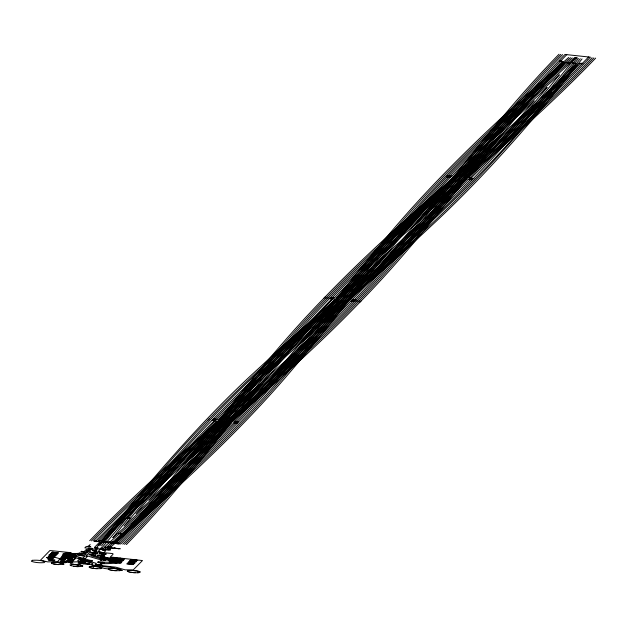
<?xml version="1.0" encoding="UTF-8"?>
<svg xmlns="http://www.w3.org/2000/svg" width="627" height="627" viewBox="0 0 627 627"><rect width="100%" height="100%" fill="white"/><g stroke="black" fill="none" stroke-linecap="round" stroke-linejoin="round"><path stroke-width="0.94" d="M51.782 563.571C49.031 561.079 60.192 562.827 61.579 563.085M89.692 567.506L89.065 567.059L89.418 566.722M213.196 419.142L215.61 419.416L214.99 419.33C282.612 349.035 359.326 288.483 429.997 221.417C483.683 171.375 531.618 115.454 577.059 58.013M575.304 57.856C542.167 98.917 508.395 141.326 470.869 178.272L473.299 178.554M578.47 58.546L551.619 91.855L580.022 63.758M580.257 58.734C529.407 123.401 474.796 185.263 413.64 240.423C348.612 300.262 279.799 356.058 218.447 419.816M582.044 58.914C534.902 118.668 484.945 176.375 428.923 228.048C360.023 292.754 285.841 351.802 220.226 420.004M448.728 177.026C373.01 254.421 313.32 345.673 237.508 422.974L235.047 422.731L235.721 422.786L218.439 440.358L186.282 471.457L155.308 499.954L112.782 537.786C145.08 497.376 178.005 456.668 214.528 420.56L212.098 420.278C172.182 460.312 137.838 505.464 101.409 548.429M547.026 87.615L506.679 135.526L467.405 178.209M572.882 63.209L573.619 63.256M561.863 61.83C488.888 137.862 430.451 226.425 356.52 301.611M350.885 301.031C269.492 385.707 174.815 456.417 93.313 541.054M566.777 54.659C490.894 132.281 431.015 223.776 354.945 301.242L352.429 300.991L353.158 301.054L331.91 322.529L293.287 359.396L177.323 462.891L135.965 501.083L95.398 541.258L99.952 541.744L94.45 547.442L95.9 547.873M563.649 62.018C490.675 138.05 432.238 226.613 358.307 301.806M565.436 62.206C492.461 138.246 434.025 226.802 360.086 301.995M450.57 177.472L449.888 177.519A6.168 2.916 -12.7 0 1 448.101 177.308L447.702 177.073L448.579 176.963A6.168 2.916 -12.7 0 1 450.358 177.167C395.363 234.31 346.472 300.27 294.925 361.818C238.722 429.511 173.185 488.457 107.374 546.525M452.294 177.7C394.728 236.497 346.504 303.35 293.35 365.956C237.978 432.089 173.648 489.758 109.161 546.713M454.081 177.888C395.903 237.304 347.272 304.949 293.444 368.112C238.495 433.469 174.776 490.51 110.94 546.901M114.475 542.331C189.816 465.022 249.366 374.045 325.076 297.057M116.254 542.52C191.603 465.21 251.153 374.241 326.863 297.245M118.041 542.708C193.382 465.399 252.932 374.421 328.642 297.433M122.814 544.181C198.054 466.966 258.763 375.385 333.156 298.75A6.168 2.916 -12.7 0 0 331.362 298.554L330.484 298.679L330.891 298.899A6.168 2.916 -12.7 0 0 332.686 299.095L333.188 299.087M357.57 300.505C276.201 385.433 181.454 456.15 99.787 540.772M124.601 544.369C199.974 467.233 259.492 376.38 334.967 299.33M359.357 300.694C277.988 385.621 183.233 456.338 101.574 540.96M126.38 544.565C201.753 467.421 261.271 376.568 336.754 299.518M361.136 300.882C279.767 385.809 185.02 456.527 103.353 541.148M559.018 54.228C483.527 131.411 423.93 222.35 348.416 299.51M209.253 418.836C169.909 458.627 135.26 502.658 99.756 545.772M560.797 54.416C485.306 131.592 425.725 222.538 350.203 299.698M562.584 54.604C487.093 131.788 427.504 222.726 351.99 299.886M215.555 420.756L193.461 444.269L171.955 468.393L124.021 526.077L184.416 471.324L233.91 422.81A6.168 2.916 -12.7 0 0 235.705 423.006L236.583 422.872L236.175 422.661A6.168 2.916 -12.7 0 0 234.388 422.465L233.808 422.778M217.342 420.944L177.613 464.137L135.981 513.67L188.782 465.32L232.029 422.504M347.311 300.654C265.879 385.362 171.249 456.041 89.747 540.678M465.618 178.021L499.672 141.247L534.298 100.782L491.662 140.401L455.037 176.892M349.098 300.842C267.666 385.55 173.036 456.229 91.534 540.866M469.184 178.397C501.044 145.55 530.693 110.493 559.355 74.778C522.401 107.609 485.745 140.848 451.471 176.516M65.945 553.962L69.041 554.879L76.455 555.663M71.87 560.695L73.1 559.425L62.285 557.764L64.738 555.216L75.922 556.212M90.178 544.502L88.768 545.968L89.261 546.478L86.087 546.587L84.849 547.873L90.609 548.484L88.877 550.279L90.915 550.882L86.338 555.624L98.486 559.213L120.674 561.502M83.838 551.979L86.267 549.456L102.953 548.852L108.589 549.589L108.212 549.738M216.66 419.62C325.993 307.967 455.429 216.354 551.611 91.871C478.362 162.322 397.965 225.077 327.56 298.538M453.243 176.72L495.973 134.39L546.971 87.608M97.977 545.584C148.552 482.892 200.546 420.936 260.456 366.771C328.093 303.711 400.473 245.737 464.662 179.008M95.484 548.304L96.025 547.739M95.531 548.5L101.856 541.94L120.807 543.954C196.502 466.888 255.832 374.789 332.028 298.828L329.528 298.546C409.227 215.422 501.694 145.911 582.169 63.601L581.417 63.507M219.121 421.14L184.62 458.415L148.795 500.377L193.1 459.317L230.25 422.316M92.255 555.06L92.741 554.558M101.543 545.96C154.399 480.243 209.253 415.725 272.345 359.42C337.585 299.345 406.657 243.37 468.228 179.393M100.375 549.189L98.321 551.313L103.573 552.865M100.641 549.221L101.535 548.296M90.264 561.267L90.876 560.632L72.74 555.271M102.342 549.471L107.005 544.589L119.639 533.499M106.676 547.222L105.164 549.283M108.886 548.696L111.057 548.139L120.455 548.758M93.298 567.317L94.716 565.852L87.686 563.775L79.856 562.944M100.845 557.638L105.516 558.132L106.229 557.552L100.641 555.898L105.712 550.765L102.13 549.707L103.761 549.675M115.337 560.405L113.558 562.247L99.481 562.247M121.904 560.224L104.286 558.618L91.33 554.824M123.135 558.955L106.378 557.607L100.72 555.937M323.994 298.162C403.631 215.092 496.035 145.636 576.456 63.374M325.774 298.35C405.41 215.28 497.822 145.825 578.235 63.57M208.148 419.972C289.768 334.943 384.719 264.116 466.449 179.204M212.098 420.278C293.773 335.194 388.787 264.312 470.571 179.338M231.339 421.179C287.472 363.817 334.724 298.789 386.35 237.539C441.157 171.751 504.351 113.753 568.689 57.496M233.119 421.368C287.432 365.847 333.486 303.186 383.136 243.652C439.206 175.552 504.155 115.603 570.468 57.692M234.906 421.556C283.114 372.101 325.123 317.199 368.558 263.638C418.938 200.906 475.564 143.442 535.803 90.178M588.62 56.971L582.177 63.586M237.508 422.974C200.138 461.809 160.057 497.869 119.647 533.491L120.408 533.593M592.084 57.731C510.535 142.494 415.803 213.235 334.269 298.013M593.863 57.927C512.322 142.682 417.582 213.423 336.048 298.201M595.65 58.115C514.101 142.878 419.369 213.611 337.835 298.389M587.656 59.988C506.687 143.583 413.075 213.705 332.404 297.606L333.102 297.684L330.617 297.441C254.86 374.484 195.263 465.516 119.867 542.88L98.055 540.568C179.745 455.86 274.579 385.119 355.995 300.129L353.55 299.847L354.247 299.925C429.808 222.71 489.444 131.701 564.99 54.471L590.399 57.167L587.914 59.73M535.819 90.17L572.239 57.888M448.603 177.175L449.23 177.237L446.792 176.994C487.203 134.977 530.724 96.017 574.544 57.676A1.693 0.799 -12.7 0 1 575.398 57.778L575.414 57.786M96.777 547.826L96.495 547.873A2.759 1.301 -12.7 0 1 95.375 547.747L95.563 547.598A2.759 1.301 -12.7 0 1 96.683 547.732L96.793 547.786M96.237 548.39L95.947 548.437A2.759 1.301 -12.7 0 1 94.826 548.304L95.022 548.163A2.759 1.301 -12.7 0 1 96.143 548.296L96.252 548.351M115.454 548.28L115.156 548.335A2.759 1.301 -12.7 0 1 114.036 548.202L114.224 548.061A2.759 1.301 -12.7 0 1 115.352 548.194L115.454 548.241M101.519 560.154L101.229 560.201A2.759 1.301 -12.7 0 1 100.108 560.068L100.304 559.927A2.759 1.301 -12.7 0 1 101.425 560.052L101.535 560.107M102.797 559.684L102.507 559.731A2.759 1.301 -12.7 0 1 101.386 559.597L101.582 559.456A2.759 1.301 -12.7 0 1 102.703 559.59L102.804 559.645M119.279 548.68L118.981 548.735A2.759 1.301 -12.7 0 1 117.852 548.609L118.048 548.46A2.759 1.301 -12.7 0 1 119.169 548.594L119.279 548.649M105.344 560.554L105.054 560.601A2.759 1.301 -12.7 0 1 103.933 560.467L104.129 560.326M121.05 570.264L120.509 570.492M575.868 57.817L576.119 57.778A2.343 1.105 -12.7 0 1 577.146 57.903L577.201 57.943M447.325 175.787L447.498 175.756A1.936 0.917 -12.7 0 1 448.407 175.866L448.454 175.881M448.454 175.921L448.321 175.952A1.936 0.917 -12.7 0 1 447.372 175.85L447.364 175.85M63.437 564.339L63.593 563.783L61.571 563.085M82.537 566.369L82.811 565.922L81.949 565.46M108.534 568.744L108.205 569.089L108.808 569.535M120.948 570.343L120.227 570.554M127.43 570.844L128.504 570.578M63.437 564.339L58.201 564.598L51.775 563.571M82.552 566.369L77.92 566.651M89.395 566.714L90.688 566.471M101.668 568.399L101.127 568.532M108.495 568.744L109.388 568.548M101.159 568.532L100.367 568.634M119.875 570.617L120.266 570.562M139.382 572.592L138.567 572.694M71.572 564.449L69.965 564.935L70.89 565.593M109.357 568.548L109.803 568.501M119.467 570.664L119.922 570.617M128.457 570.57L128.911 570.531M473.691 178.656L473.824 178.554A1.936 0.917 -12.7 0 0 472.899 178.46L472.829 178.46A1.936 0.917 -12.7 0 0 473.698 178.64M71.564 564.449L75.546 564.433A29.242 13.818 -12.7 0 1 79.065 564.809L80.687 565.115M90.664 566.471L91.66 566.408M100.398 568.642L97.02 568.681M109.764 568.501L110.266 568.462M119.514 570.672L116.12 570.703M128.864 570.523L129.374 570.492M138.63 572.694L137.595 572.749M110.227 568.462L110.775 568.438M129.327 570.484L129.891 570.468M105.336 547.308L110.109 547.097L109.654 547.567L118.511 548.601M57.073 552.998L53.146 552.544M54.557 555.491L50.662 555.122M131.121 561.204L134.829 561.588M97.028 564.794L100.782 565.17M128.66 563.751L132.313 564.12M129.891 562.474L133.567 562.858M72.536 564.386L73.093 564.371M91.636 566.408L94.653 566.463A29.242 13.818 -12.7 0 1 98.173 566.839L99.803 567.137M110.736 568.438L112.523 568.438M129.836 570.46L131.639 570.46M137.65 572.757L135.228 572.733M568.579 62.943L569.465 62.81L569.057 62.598A6.168 2.916 -12.7 0 0 567.263 62.394L566.385 62.528L566.792 62.739A6.168 2.916 -12.7 0 0 568.579 62.943M574.269 63.539L575.163 63.398L574.747 63.186A6.168 2.916 -12.7 0 0 572.96 62.99L572.075 63.115L572.482 63.327A6.168 2.916 -12.7 0 0 574.277 63.531M471.52 178.554L472.413 178.413L471.998 178.201A6.168 2.916 -12.7 0 0 470.211 178.005L469.325 178.154L469.733 178.35A6.168 2.916 -12.7 0 0 471.528 178.546M354.208 300.129L355.094 299.988L354.686 299.777A6.168 2.916 -12.7 0 0 352.891 299.581L352.021 299.69L352.421 299.925A6.168 2.916 -12.7 0 0 354.208 300.121M351.771 300.709L350.885 300.85L351.292 301.062A6.168 2.916 -12.7 0 0 353.087 301.258L353.973 301.132L353.557 300.913A6.168 2.916 -12.7 0 0 351.771 300.717M216.268 419.69L217.154 419.557L216.738 419.338A6.168 2.916 -12.7 0 0 214.951 419.142L214.066 419.275L214.473 419.487A6.168 2.916 -12.7 0 0 216.268 419.682M215.186 420.835L216.072 420.701L215.664 420.482A6.168 2.916 -12.7 0 0 213.87 420.286L213 420.396L213.399 420.631M51.218 553.57L50.325 553.704L50.74 553.915A6.168 2.916 -12.7 0 0 52.527 554.119L53.413 553.986L53.005 553.774A6.168 2.916 -12.7 0 0 51.21 553.57M48.843 559.449L47.958 559.582L48.373 559.801A6.168 2.916 -12.7 0 0 50.16 559.997L51.046 559.872L50.638 559.652A6.168 2.916 -12.7 0 0 48.843 559.456M132.908 562.584L132.023 562.717L132.43 562.936A6.168 2.916 -12.7 0 0 134.225 563.132L135.111 562.999L134.695 562.787A6.168 2.916 -12.7 0 0 132.908 562.591M112.484 568.43L113.769 568.493A29.242 13.818 -12.7 0 1 117.288 568.869L118.401 569.057M131.584 570.46L132.258 570.484M70.882 565.593L73.798 566.252A29.242 13.818 -12.7 0 0 77.317 566.62L77.936 566.659M92.318 568.18L92.906 568.274A29.242 13.818 -12.7 0 0 96.425 568.65L97.052 568.681M132.211 570.484L132.885 570.523A29.242 13.818 -12.7 0 1 136.404 570.891L137.517 571.087M111.418 570.209L112.021 570.304A29.242 13.818 -12.7 0 0 115.54 570.68L116.167 570.711M130.518 572.232L131.137 572.333A29.242 13.818 -12.7 0 0 134.656 572.702L135.275 572.741M57.582 564.551L58.201 564.598M120.697 558.14C113.659 558.767 128.096 560.522 123.707 558.461M132.736 559.417C125.706 560.044 140.142 561.8 135.745 559.739M118.244 560.695C111.206 561.314 125.643 563.07 121.254 561.008L109.921 559.825M84.747 561.212L86.267 561.22L87.004 560.593L82.106 559.848L80.444 560.514L84.825 561.189M560.428 61.289L561.212 61.36M128.472 518.192L129.186 518.263M238.605 421.838L236.167 421.595L236.81 421.65C312.465 344.294 372.077 253.081 447.89 175.858L450.351 176.101L449.677 176.046L465.493 159.932L498.598 127.861L575.899 57.888M107.084 548.061L109.278 548.288M83.007 553.476L69.103 553.9L67.849 555.201L68.735 555.459M69.041 553.1L76.565 553.9M113.44 557.811L120.964 558.61M132.352 559.935L136.192 560.334M77.521 554.558L82.302 555.067L87.31 556.549L83.634 560.358L82.278 560.444L92.827 563.555L91.73 564.692L104.709 568.532L107.93 568.869M68.343 553.821L75.875 554.621M112.742 558.532L120.266 559.331M76.988 555.114L82.325 555.781M67.653 554.542L75.177 555.342M112.053 559.253L119.577 560.052M55.521 554.237L51.869 553.845M69.801 556.18L75.397 556.768M66.258 555.984L73.782 556.784M110.658 560.695L118.182 561.494M69.448 556.745L74.864 557.317M108.847 560.922L115.619 561.643L119.451 562.772M65.569 556.705L73.093 557.505M109.96 561.416L117.492 562.215M74.347 557.873L79.653 558.438L96.378 563.383L95.202 564.598L101.096 566.338L112.931 567.6L122.563 570.421M72.395 558.226L62.669 557.254C55.638 557.881 70.075 559.637 65.686 557.568M109.27 562.137L116.794 562.936M53.068 556.784L61.054 559.033L59.33 559.739L57.01 562.137L64.04 564.214M48.201 557.669L51.837 558.054M49.502 559.723L53.162 560.115M62.379 561.094L71.298 562.043L81.071 561.682L77.717 560.695L78.767 559.605L81.714 559.503L84.645 556.462L82.396 555.804M470.415 179.487L469.788 179.416L472.202 179.69M56.406 564.441L53.569 564.026M567.921 62.669L568.673 62.763M58.797 562.623L59.369 562.701M130.573 572.239L129.46 572.028M111.457 570.209L110.36 569.998M79.613 564.903L80.154 565.005M92.341 568.187L91.26 567.968M137.462 571.079L138.034 571.197M118.362 569.057L118.918 569.167M137.971 571.189L138.504 571.307M118.871 569.167L119.396 569.285M129.507 572.028L128.551 571.793M99.771 567.137L100.281 567.255M110.391 570.006L109.451 569.771M80.671 565.107L81.965 565.46M91.283 567.976L89.982 567.623M111.245 547.018L111.653 547.238L110.767 547.371A6.168 2.916 -12.7 0 1 108.98 547.167L108.573 546.956L109.459 546.815A6.168 2.916 -12.7 0 1 111.245 547.026M107.758 548.774L107.342 548.554L108.228 548.421A6.168 2.916 -12.7 0 1 110.015 548.625L110.43 548.844L109.545 548.978A6.168 2.916 -12.7 0 1 107.758 548.774M138.449 571.307L139.312 571.542M80.805 558.375L81.212 558.586L80.327 558.72A6.168 2.916 -12.7 0 1 78.54 558.516L78.132 558.304L79.018 558.163A6.168 2.916 -12.7 0 1 80.805 558.375M119.349 569.277L120.196 569.52M54.228 552.458L54.627 552.693L53.75 552.81A6.168 2.916 -12.7 0 1 51.963 552.606L51.555 552.395L52.441 552.254A6.168 2.916 -12.7 0 1 54.228 552.465M100.249 567.255L101.08 567.49M96.605 547.442L98.251 547.935L94.128 551.423L95.406 551.799L94.05 553.202L93.149 552.936M111.003 558.728L105.681 558.124M83.704 551.94L84.324 552.121M73.508 556.572L76.024 557.309L70.263 563.281L78.673 565.766M128.182 571.675L128.606 571.8M109.082 569.645L109.49 569.771M90.374 567.741L89.669 567.506M107.766 547.199A2.759 1.301 -12.7 0 0 108.894 547.324L109.082 547.191A2.759 1.301 -12.7 0 0 107.954 547.065L107.758 547.206M105.994 547.3L105.798 547.449A2.759 1.301 -12.7 0 1 104.678 547.316L104.874 547.175A2.759 1.301 -12.7 0 1 105.994 547.3M139.249 571.542L140.048 571.895M105.352 560.514L105.25 560.46A2.759 1.301 -12.7 0 0 104.121 560.334M120.149 569.512L120.752 569.755M101.049 567.49L101.942 567.952M127.916 571.558L127.265 571.111M139.813 571.777L140.229 572.106M101.057 563.501C99.677 565.233 101.95 565.53 104.215 565.875L115.877 567.2L125.102 569.833L133.222 569.896L142.47 560.554L112.162 557.184C107.052 558.124 115.282 553.954 112.492 553.547L95.171 551.831L91.189 555.773L100.775 558.681L103.126 558.884A24.429 11.545 -12.7 0 1 106.214 559.206L109.38 559.84L114.522 559.488A24.335 11.498 -12.7 0 1 117.61 559.817C128.754 563.195 104.372 564.088 101.049 563.493M63.688 555.334C58.797 552.199 75.483 553.061 69.973 552.567L49.909 550.53L40.473 560.217L47.534 561.863L56.344 561.792A47.182 22.298 -12.7 0 1 61.101 562.294L65.31 562.803L70.647 557.27L64.416 555.687M215.186 420.827A6.168 2.916 -12.7 0 1 213.399 420.631M56.43 562.411A29.069 13.739 -12.7 0 1 58.225 562.56M134.601 572.702A29.218 13.81 -12.7 0 1 131.082 572.326M132.83 570.515A29.218 13.81 -12.7 0 1 136.349 570.891M115.501 570.672A29.218 13.81 -12.7 0 1 111.982 570.296M113.73 568.493A29.218 13.81 -12.7 0 1 117.249 568.861M96.401 568.65A29.218 13.81 -12.7 0 1 92.882 568.274M94.63 566.463A29.218 13.81 -12.7 0 1 98.149 566.839M77.301 566.62A29.218 13.81 -12.7 0 1 73.782 566.244M75.53 564.433A29.218 13.81 -12.7 0 1 79.049 564.809M46.641 557.521L47.056 557.732A6.168 2.916 -12.7 0 0 48.843 557.936L49.729 557.803L49.321 557.591A6.168 2.916 -12.7 0 0 47.527 557.387L46.657 557.497M49.102 554.973L49.509 555.193A6.168 2.916 -12.7 0 0 51.304 555.389L52.182 555.256L51.775 555.044A6.168 2.916 -12.7 0 0 49.98 554.848L49.11 554.958M67.191 555.318L67.606 555.53A6.168 2.916 -12.7 0 0 69.393 555.734L70.279 555.6L69.871 555.389A6.168 2.916 -12.7 0 0 68.077 555.185L67.23 555.279M67.888 556.596L68.296 556.807A6.168 2.916 -12.7 0 0 70.091 557.003L70.976 556.878L70.561 556.666A6.168 2.916 -12.7 0 0 68.774 556.462L67.928 556.557M68.241 556.031L68.649 556.243A6.168 2.916 -12.7 0 0 70.443 556.447L71.329 556.314L70.914 556.102A6.168 2.916 -12.7 0 0 69.127 555.898C53.46 555.922 72.301 552.724 68.304 556.071M69.926 554.997L70.334 555.216A6.168 2.916 -12.7 0 0 72.121 555.412L73.006 555.279L72.599 555.067A6.168 2.916 -12.7 0 0 70.804 554.871L69.965 554.958M77.677 553.39L78.093 553.61A6.168 2.916 -12.7 0 0 79.88 553.806L80.765 553.672L80.358 553.461A6.168 2.916 -12.7 0 0 78.563 553.265L77.677 553.39M83.281 561.047L83.689 561.259A6.168 2.916 -12.7 0 0 85.484 561.455L86.369 561.33L85.954 561.11A6.168 2.916 -12.7 0 0 84.167 560.914L83.297 561.024M86.424 550.741L86.832 550.953A6.168 2.916 -12.7 0 0 88.619 551.157L89.504 551.023L89.097 550.812A6.168 2.916 -12.7 0 0 87.302 550.616L86.424 550.741M87.717 546.336L88.125 546.548A6.168 2.916 -12.7 0 0 89.92 546.744L90.805 546.619L90.39 546.399A6.168 2.916 -12.7 0 0 88.603 546.203L87.717 546.336M88.336 548.272L89.293 548.664A9.75 4.608 -12.7 0 0 91.362 548.884L92.89 548.688L91.934 548.296A9.75 4.608 -12.7 0 0 89.857 548.076L88.391 548.21M89.34 560.491L89.747 560.71A6.168 2.916 -12.7 0 0 91.534 560.906L92.42 560.773L92.012 560.562A6.168 2.916 -12.7 0 0 90.217 560.366L89.379 560.452M92.459 550.584L93.415 550.976A9.75 4.608 -12.7 0 0 95.492 551.196L97.013 551L96.056 550.608A9.75 4.608 -12.7 0 0 93.979 550.388L92.475 550.553M94.528 541.195L94.936 541.407A6.168 2.916 -12.7 0 0 96.73 541.603L97.608 541.477L97.201 541.258A6.168 2.916 -12.7 0 0 95.406 541.062L94.567 541.148M99.238 565.029L99.646 565.24A6.168 2.916 -12.7 0 0 101.441 565.436L102.326 565.311L101.911 565.092A6.168 2.916 -12.7 0 0 100.124 564.896L99.278 564.982M101.48 549.464L102.436 549.863A9.75 4.608 -12.7 0 0 104.513 550.083L106.034 549.887L105.077 549.487A9.75 4.608 -12.7 0 0 103.008 549.276L101.48 549.464M101.48 562.49L101.895 562.701A6.168 2.916 -12.7 0 0 103.682 562.905L104.568 562.772L104.16 562.56A6.168 2.916 -12.7 0 0 102.366 562.356L101.48 562.49M102.757 542.057L103.165 542.277A6.168 2.916 -12.7 0 0 104.96 542.473L105.845 542.339L105.43 542.128A6.168 2.916 -12.7 0 0 103.643 541.932L102.797 542.018M102.405 559.652L102.812 559.872A6.168 2.916 -12.7 0 0 104.607 560.068L105.485 559.935L105.077 559.723A6.168 2.916 -12.7 0 0 103.283 559.527L102.405 559.652M104.137 557.983L104.544 558.195A6.168 2.916 -12.7 0 0 106.339 558.398L107.225 558.265L106.809 558.054A6.168 2.916 -12.7 0 0 105.022 557.85L104.137 557.983M105.939 549.526L106.896 549.926A9.75 4.608 -12.7 0 0 108.965 550.138L110.493 549.95L109.537 549.55A9.75 4.608 -12.7 0 0 107.46 549.33L105.939 549.526M113.8 560.264L114.208 560.475A6.168 2.916 -12.7 0 0 115.995 560.671L116.881 560.546L116.473 560.326A6.168 2.916 -12.7 0 0 114.678 560.13L113.808 560.24M114.326 542.316L114.733 542.527A6.168 2.916 -12.7 0 0 116.528 542.731L117.414 542.598L116.998 542.386A6.168 2.916 -12.7 0 0 115.211 542.183L114.326 542.316M116.05 543.468L116.465 543.687A6.168 2.916 -12.7 0 0 118.252 543.883L119.138 543.75L118.73 543.538A6.168 2.916 -12.7 0 0 116.935 543.343L116.066 543.452M118.864 533.452L119.271 533.663A6.168 2.916 -12.7 0 0 121.066 533.859L121.944 533.734L121.536 533.522A6.168 2.916 -12.7 0 0 119.749 533.318L118.879 533.428M127.642 518.121L128.049 518.333A6.168 2.916 -12.7 0 0 129.844 518.529L130.722 518.404L130.314 518.184A6.168 2.916 -12.7 0 0 128.527 517.988L127.642 518.121M130.769 563.979L131.176 564.19A6.168 2.916 -12.7 0 0 132.971 564.394L133.849 564.261L133.441 564.049A6.168 2.916 -12.7 0 0 131.646 563.853L130.777 563.955M133.285 561.447L133.7 561.667A6.168 2.916 -12.7 0 0 135.487 561.863L136.373 561.729L135.965 561.518A6.168 2.916 -12.7 0 0 134.17 561.322L133.3 561.431M134.656 560.201L135.064 560.413A6.168 2.916 -12.7 0 0 136.858 560.609L137.744 560.483L137.329 560.264A6.168 2.916 -12.7 0 0 135.542 560.068L134.656 560.201M234.623 421.454L235.031 421.665A6.168 2.916 -12.7 0 0 236.826 421.861L237.711 421.736L237.296 421.524A6.168 2.916 -12.7 0 0 235.509 421.32L234.639 421.43M331.558 297.535L331.973 297.754A6.168 2.916 -12.7 0 0 333.76 297.95L334.646 297.825L334.238 297.606A6.168 2.916 -12.7 0 0 332.443 297.41L331.573 297.519M448.814 175.96L449.222 176.171A6.168 2.916 -12.7 0 0 451.017 176.367L451.895 176.242L451.487 176.022A6.168 2.916 -12.7 0 0 449.692 175.826L448.822 175.936M468.244 179.275L468.659 179.494A6.168 2.916 -12.7 0 0 470.446 179.69L471.332 179.557L470.924 179.346A6.168 2.916 -12.7 0 0 469.129 179.15L468.283 179.236M559.668 61.219L560.076 61.43A6.168 2.916 -12.7 0 0 561.87 61.634L562.748 61.501L562.341 61.289A6.168 2.916 -12.7 0 0 560.546 61.093L559.676 61.195M579.873 63.366L580.281 63.578A6.168 2.916 -12.7 0 0 582.075 63.774L582.961 63.648L582.546 63.429A6.168 2.916 -12.7 0 0 580.759 63.233L579.889 63.343M32.259 560.326L31.35 561.267A23.27 10.996 -12.7 0 0 44.141 562.623L45.05 561.682A23.27 10.996 -12.7 0 0 32.259 560.326M47.683 557.309L47.182 557.959L48.444 558.242L52.582 558.61L53.703 557.952L47.683 557.309M48.914 556.039L48.412 556.69L49.666 556.972L53.804 557.34L54.933 556.674L48.914 556.039M50.144 554.762L49.635 555.412L50.897 555.702L55.035 556.071L56.164 555.404L50.144 554.762M51.367 553.492L50.865 554.143L52.127 554.425L56.265 554.793L57.386 554.127L51.367 553.492M52.597 552.222L52.096 552.873L53.35 553.155L57.488 553.523L58.617 552.857L52.597 552.222M49.008 559.37L48.506 560.021L52.77 560.624L54.29 560.632L55.027 560.005L49.008 559.37M59.73 558.586L59.22 559.237L60.482 559.519L64.62 559.887L65.749 559.221L59.73 558.586M62.183 556.039L61.681 556.69L62.935 556.98L67.073 557.348L68.202 556.682L62.183 556.039M64.636 553.5L64.134 554.15L65.396 554.433L69.526 554.801L70.655 554.135L64.636 553.5M61.046 560.648L60.545 561.298L64.808 561.902L66.337 561.91L67.065 561.283L61.046 560.648M66.486 561.22L65.984 561.878L67.246 562.16L71.384 562.529L72.505 561.863L66.486 561.22M67.708 559.966L67.199 560.616L68.461 560.899L72.599 561.267L73.727 560.601L67.708 559.966M68.939 558.681L68.437 559.331L69.699 559.613L73.837 559.982L74.966 559.315L68.939 558.681M79.637 553.108L79.245 553.649L80.499 553.931L85.39 554.378L86.408 553.821L79.637 553.108M81.345 551.329L80.954 551.87L82.215 552.16L87.098 552.606L88.125 552.05L81.345 551.329M78.532 562.497L78.022 563.148L79.284 563.438L83.422 563.806L84.551 563.14L78.532 562.497M79.747 561.236L79.245 561.894L80.499 562.176L84.637 562.544L85.766 561.878L79.747 561.236M89.371 554.19L88.971 554.73L90.233 555.013L95.124 555.459L96.143 554.903L89.371 554.19M91.08 552.411L90.688 552.951L91.942 553.233L96.832 553.688L97.851 553.132L91.08 552.411M83.657 563.07L83.156 563.72L84.41 564.002L88.548 564.371L89.677 563.704L83.657 563.07M86.111 560.522L85.609 561.173L86.863 561.463L91.001 561.831L92.13 561.165L86.111 560.522M97.812 555.083L97.42 555.624L102.436 556.306L104.584 555.796L97.812 555.083M99.521 553.304L99.129 553.845L104.153 554.534L106.3 554.025L99.521 553.304M95.696 564.347L95.194 564.998L96.456 565.28L100.586 565.648L101.715 564.982L95.696 564.347M98.149 561.8L97.647 562.45L98.909 562.74L103.047 563.109L104.168 562.443L98.149 561.8M115.29 562.027L114.788 562.678L119.059 563.281L120.58 563.297L121.317 562.662L115.29 562.027M117.751 559.48L117.249 560.13L121.52 560.734L123.041 560.742L123.77 560.115L117.751 559.48M127.336 563.305L126.834 563.955L128.088 564.237L132.226 564.606L133.355 563.939L127.336 563.305M128.566 562.027L128.057 562.685L129.319 562.968L133.457 563.336L134.586 562.67L128.566 562.027M129.789 560.757L129.287 561.408L130.549 561.69L134.687 562.058L135.808 561.392L129.789 560.757M100.782 548.202L100.869 548.304A2.759 1.301 -12.7 0 0 102.005 548.421L102.193 548.288A2.759 1.301 -12.7 0 0 101.065 548.17L100.829 548.186M100.242 548.766L100.328 548.868A2.759 1.301 -12.7 0 0 101.456 548.986L101.692 548.868A2.759 1.301 -12.7 0 0 100.524 548.735L100.257 548.758"/></g></svg>
